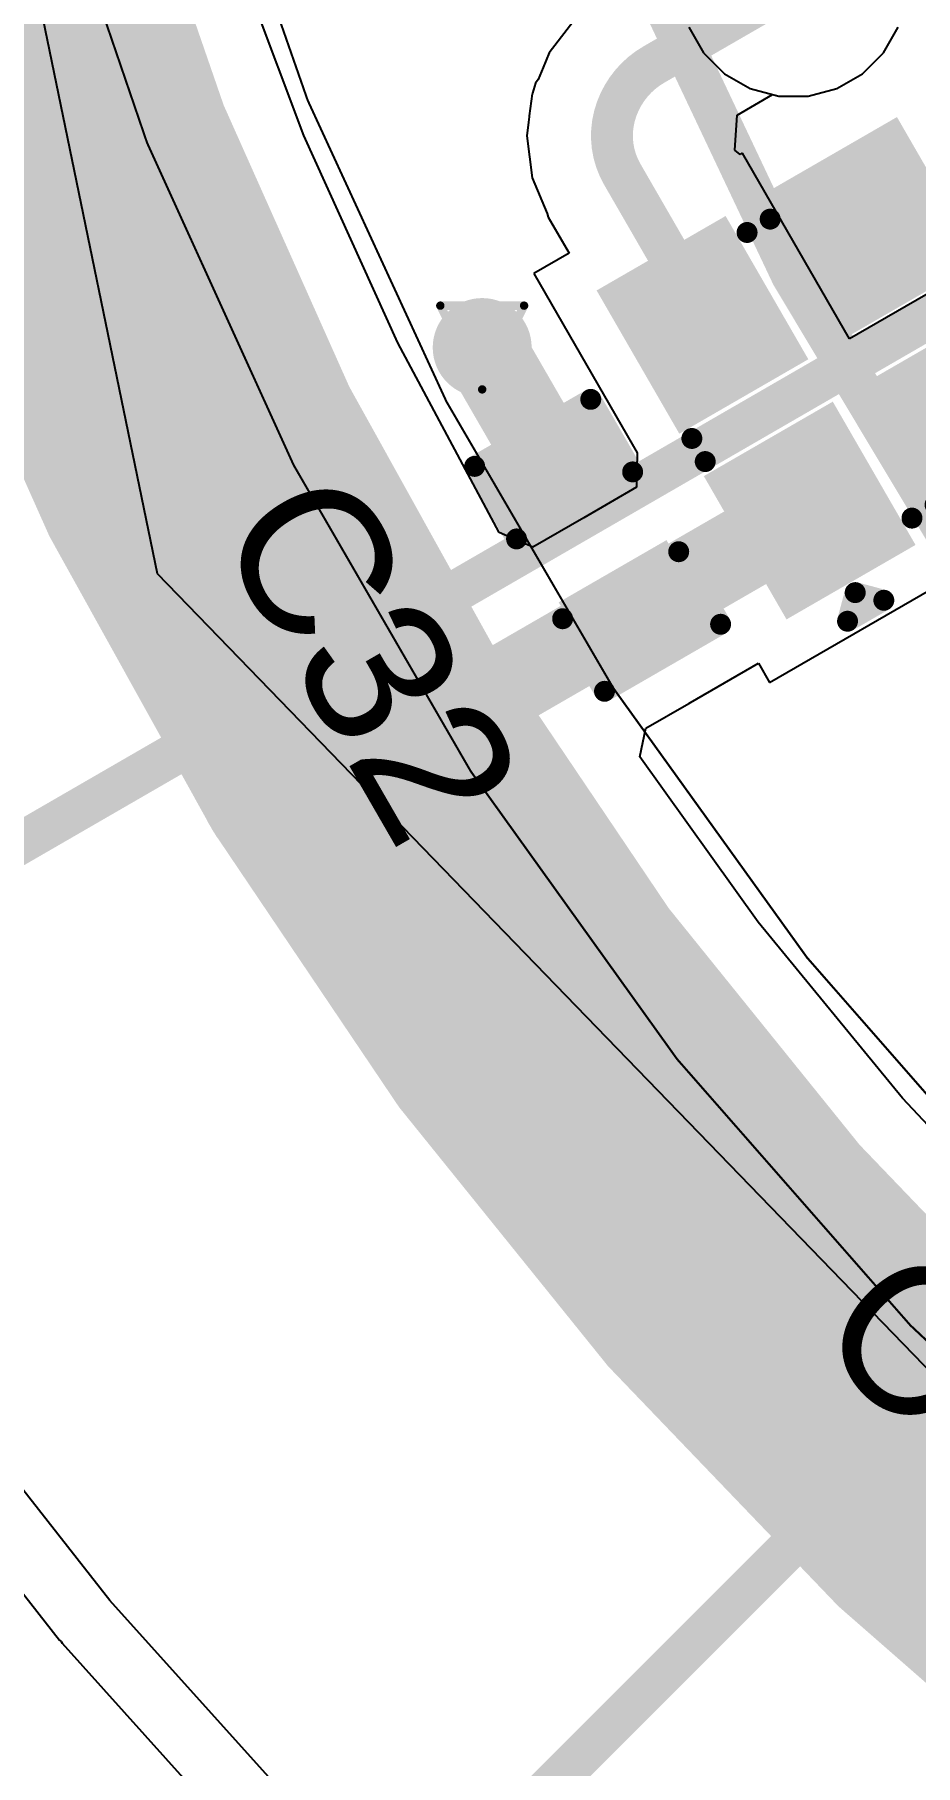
# Model space of a CAD drawing. Header units: inches. Extents: x -0.7 to 8.56, y -0.56 to 6.25.
# Drawn here: x 0.578 to 0.7883, y 0.0626 to 0.4758 of the extents above; entities that cross this region are included whole.
import ezdxf

# ---------------------------------------------------------------- set-up
doc = ezdxf.new("R2010")
doc.units = ezdxf.units.IN
doc.header["$MEASUREMENT"] = 0
for name, color, linetype in [('Bottom Layer', 5, 'Continuous'), ('Dimension', 6, 'Continuous'), ('Drill Drawing', 1, 'Continuous'), ('Fabrication', 76, 'Continuous'), ('Top Layer', 1, 'Continuous'), ('Top Overlay', 2, 'Continuous'), ('Top Paste', 8, 'Continuous'), ('Top Solder', 216, 'Continuous'), ('Via Holes', 16, 'Continuous')]:
    doc.layers.add(name, color=color, linetype=linetype)
doc.styles.add('Arial', font='', dxfattribs={"height": 0.2})
doc.styles.get('Arial').set_extended_font_data('Arial')

# ---------------------------------------------------------------- blocks, each defined once
blk = doc.blocks.new('SK6812_EC20_11')
at = {"layer": 'Top Layer'}
for points in [[(-0.04134, 0.0374), (-0.00984, 0.0374), (-0.00984, 0.00984), (-0.04134, 0.00984)], [(0.00984, 0.0374), (0.04134, 0.0374), (0.04134, 0.00984), (0.00984, 0.00984)], [(-0.04134, -0.00984), (-0.00984, -0.00984), (-0.00984, -0.0374), (-0.04134, -0.0374)], [(0.00984, -0.00984), (0.04134, -0.00984), (0.04134, -0.0374), (0.00984, -0.0374)]]:
    blk.add_hatch(color=1, dxfattribs=at).paths.add_polyline_path(points)
at = {"layer": 'Top Paste'}
for points in [[(-0.04134, 0.0374), (-0.00984, 0.0374), (-0.00984, 0.00984), (-0.04134, 0.00984)], [(0.00984, 0.0374), (0.04134, 0.0374), (0.04134, 0.00984), (0.00984, 0.00984)], [(-0.04134, -0.00984), (-0.00984, -0.00984), (-0.00984, -0.0374), (-0.04134, -0.0374)], [(0.00984, -0.00984), (0.04134, -0.00984), (0.04134, -0.0374), (0.00984, -0.0374)]]:
    blk.add_hatch(color=8, dxfattribs=at).paths.add_polyline_path(points)
at = {"layer": 'Top Solder'}
for points in [[(-0.04534, 0.0414), (-0.00584, 0.0414), (-0.00584, 0.00584), (-0.04534, 0.00584)], [(0.00584, 0.0414), (0.04534, 0.0414), (0.04534, 0.00584), (0.00584, 0.00584)], [(-0.04534, -0.00584), (-0.00584, -0.00584), (-0.00584, -0.0414), (-0.04534, -0.0414)], [(0.00584, -0.00584), (0.04534, -0.00584), (0.04534, -0.0414), (0.00584, -0.0414)]]:
    blk.add_hatch(color=216, dxfattribs=at).paths.add_polyline_path(points)
at = {"layer": 'Top Overlay'}
for points in [[(-0.00337, 0.03937, 0.005, 0.005, 0), (0.003, 0.03937, 0.005, 0.005, 0)], [(-0.03937, -0.00337, 0.005, 0.005, 0), (-0.03937, 0.003, 0.005, 0.005, 0)], [(0.03937, -0.00337, 0.005, 0.005, 0), (0.03937, 0.003, 0.005, 0.005, 0)], [(0.048, -0.024, 0.005, 0.005, 0), (0.053, -0.019, 0.005, 0.005, 0)], [(0.053, -0.029, 0.005, 0.005, 0), (0.053, -0.019, 0.005, 0.005, 0)], [(0.053, -0.029, 0.005, 0.005, 0), (0.048, -0.024, 0.005, 0.005, 0)], [(-0.00337, -0.03937, 0.005, 0.005, 0), (0.003, -0.03937, 0.005, 0.005, 0)]]:
    blk.add_lwpolyline(points, format="xyseb", dxfattribs=at)
for points in [[(-0.00462, 0.03937, 0.0025, 0.0025, 1), (-0.00212, 0.03937, 0.0025, 0.0025, 1)], [(0.00175, 0.03937, 0.0025, 0.0025, 1), (0.00425, 0.03937, 0.0025, 0.0025, 1)], [(-0.04062, 0.003, 0.0025, 0.0025, 1), (-0.03812, 0.003, 0.0025, 0.0025, 1)], [(0.03812, 0.003, 0.0025, 0.0025, 1), (0.04062, 0.003, 0.0025, 0.0025, 1)], [(-0.04062, -0.00337, 0.0025, 0.0025, 1), (-0.03812, -0.00337, 0.0025, 0.0025, 1)], [(0.03812, -0.00337, 0.0025, 0.0025, 1), (0.04062, -0.00337, 0.0025, 0.0025, 1)], [(0.05175, -0.019, 0.0025, 0.0025, 1), (0.05425, -0.019, 0.0025, 0.0025, 1)], [(0.05175, -0.019, 0.0025, 0.0025, 1), (0.05425, -0.019, 0.0025, 0.0025, 1)], [(0.04675, -0.024, 0.0025, 0.0025, 1), (0.04925, -0.024, 0.0025, 0.0025, 1)], [(0.04675, -0.024, 0.0025, 0.0025, 1), (0.04925, -0.024, 0.0025, 0.0025, 1)], [(0.05175, -0.029, 0.0025, 0.0025, 1), (0.05425, -0.029, 0.0025, 0.0025, 1)], [(0.05175, -0.029, 0.0025, 0.0025, 1), (0.05425, -0.029, 0.0025, 0.0025, 1)], [(-0.00462, -0.03937, 0.0025, 0.0025, 1), (-0.00212, -0.03937, 0.0025, 0.0025, 1)], [(0.00175, -0.03937, 0.0025, 0.0025, 1), (0.00425, -0.03937, 0.0025, 0.0025, 1)]]:
    blk.add_lwpolyline(points, format="xyseb", close=True, dxfattribs=at)
blk = doc.blocks.new('C___0402_23')
at = {"layer": 'Top Layer'}
for points in [[(-0.0275, -0.0125), (-0.0275, 0.0125), (-0.0095, 0.0125), (-0.0095, -0.0125)], [(0.0095, -0.0125), (0.0095, 0.0125), (0.0275, 0.0125), (0.0275, -0.0125)]]:
    blk.add_hatch(color=1, dxfattribs=at).paths.add_polyline_path(points)
at = {"layer": 'Top Paste'}
for points in [[(-0.0275, -0.0125), (-0.0275, 0.0125), (-0.0095, 0.0125), (-0.0095, -0.0125)], [(0.0095, -0.0125), (0.0095, 0.0125), (0.0275, 0.0125), (0.0275, -0.0125)]]:
    blk.add_hatch(color=8, dxfattribs=at).paths.add_polyline_path(points)
at = {"layer": 'Top Solder'}
for points in [[(-0.02986, -0.01486), (-0.02986, 0.01486), (-0.00714, 0.01486), (-0.00714, -0.01486)], [(0.00714, -0.01486), (0.00714, 0.01486), (0.02986, 0.01486), (0.02986, -0.01486)]]:
    blk.add_hatch(color=216, dxfattribs=at).paths.add_polyline_path(points)
at = {"layer": 'Top Overlay'}
for points in [[(-0.031, 0.016, 0.005, 0.005, 0), (-0.011, 0.016, 0.005, 0.005, 0)], [(-0.031, -0.016, 0.005, 0.005, 0), (-0.031, 0.016, 0.005, 0.005, 0)], [(0.011, 0.016, 0.005, 0.005, 0), (0.031, 0.016, 0.005, 0.005, 0)], [(0.031, -0.016, 0.005, 0.005, 0), (0.031, 0.016, 0.005, 0.005, 0)], [(-0.031, -0.016, 0.005, 0.005, 0), (-0.011, -0.016, 0.005, 0.005, 0)], [(0.011, -0.016, 0.005, 0.005, 0), (0.031, -0.016, 0.005, 0.005, 0)]]:
    blk.add_lwpolyline(points, format="xyseb", dxfattribs=at)
for points in [[(-0.03225, 0.016, 0.0025, 0.0025, 1), (-0.02975, 0.016, 0.0025, 0.0025, 1)], [(-0.03225, 0.016, 0.0025, 0.0025, 1), (-0.02975, 0.016, 0.0025, 0.0025, 1)], [(-0.01225, 0.016, 0.0025, 0.0025, 1), (-0.00975, 0.016, 0.0025, 0.0025, 1)], [(0.00975, 0.016, 0.0025, 0.0025, 1), (0.01225, 0.016, 0.0025, 0.0025, 1)], [(0.02975, 0.016, 0.0025, 0.0025, 1), (0.03225, 0.016, 0.0025, 0.0025, 1)], [(0.02975, 0.016, 0.0025, 0.0025, 1), (0.03225, 0.016, 0.0025, 0.0025, 1)], [(-0.03225, -0.016, 0.0025, 0.0025, 1), (-0.02975, -0.016, 0.0025, 0.0025, 1)], [(-0.03225, -0.016, 0.0025, 0.0025, 1), (-0.02975, -0.016, 0.0025, 0.0025, 1)], [(-0.01225, -0.016, 0.0025, 0.0025, 1), (-0.00975, -0.016, 0.0025, 0.0025, 1)], [(0.00975, -0.016, 0.0025, 0.0025, 1), (0.01225, -0.016, 0.0025, 0.0025, 1)], [(0.02975, -0.016, 0.0025, 0.0025, 1), (0.03225, -0.016, 0.0025, 0.0025, 1)], [(0.02975, -0.016, 0.0025, 0.0025, 1), (0.03225, -0.016, 0.0025, 0.0025, 1)]]:
    blk.add_lwpolyline(points, format="xyseb", close=True, dxfattribs=at)

msp = doc.modelspace()

# ---------------------------------------------------------------- hatches: boundary and pattern name
at = {"layer": 'Bottom Layer'}
h = msp.add_hatch(color=5, dxfattribs=at)
edge = h.paths.add_edge_path()
edge.add_arc((0.68489, 0.40113), 0.01181, 0, 360)
at = {"layer": 'Top Layer'}
h = msp.add_hatch(color=1, dxfattribs=at)
edge = h.paths.add_edge_path()
edge.add_arc((0.68489, 0.40113), 0.01181, 0, 360)
at = {"layer": 'Via Holes'}
h = msp.add_hatch(color=7, dxfattribs=at)
edge = h.paths.add_edge_path()
edge.add_arc((0.68489, 0.40113), 0.00591, 0, 360)

# ---------------------------------------------------------------- linework, layer by layer
at = {"layer": 'Bottom Layer'}
for p, q in [((0.73422, 0.47759), (0.73775, 0.47147)), ((0.78066, 0.47147), (0.78419, 0.47759)), ((0.73775, 0.47147), (0.74274, 0.46648)), ((0.77567, 0.46648), (0.78066, 0.47147)), ((0.74274, 0.46648), (0.74886, 0.46295)), ((0.74886, 0.46295), (0.75568, 0.46113)), ((0.76274, 0.46113), (0.76955, 0.46295)), ((0.76955, 0.46295), (0.77567, 0.46648)), ((0.75568, 0.46113), (0.76274, 0.46113))]:
    msp.add_line(p, q, dxfattribs=at)
at = {"layer": 'Dimension'}
for points in [[(2.29567, 0.76642, 0.01, 0.01, 1), (0.52402, 0.76642, 0.01, 0.01, 1)], [(2.14804, 0.76641, 0.01, 0.01, 1), (0.67167, 0.76641, 0.01, 0.01, 1)]]:
    msp.add_lwpolyline(points, format="xyseb", close=True, dxfattribs=at)
for points in [[(0.65566, 0.0121, 0.01, 0.01, 0), (2.07544, 1.43188, 0.01, 0.01, 0)], [(0.45319, 0.2126, 0.01, 0.01, 0), (2.37424, 1.3232, 0.01, 0.01, 0)]]:
    msp.add_lwpolyline(points, format="xyseb", dxfattribs=at)
at = {"layer": 'Drill Drawing'}
for points in [[(0.67489, 0.41113, 0.002, 0.002, 0), (0.69489, 0.41113, 0.002, 0.002, 0)], [(0.67489, 0.41113, 0.002, 0.002, 0), (0.68489, 0.39113, 0.002, 0.002, 0)], [(0.68489, 0.39113, 0.002, 0.002, 0), (0.69489, 0.41113, 0.002, 0.002, 0)]]:
    msp.add_lwpolyline(points, format="xyseb", dxfattribs=at)
for points in [[(0.67439, 0.41113, 0.001, 0.001, 1), (0.67539, 0.41113, 0.001, 0.001, 1)], [(0.67439, 0.41113, 0.001, 0.001, 1), (0.67539, 0.41113, 0.001, 0.001, 1)], [(0.69439, 0.41113, 0.001, 0.001, 1), (0.69539, 0.41113, 0.001, 0.001, 1)], [(0.69439, 0.41113, 0.001, 0.001, 1), (0.69539, 0.41113, 0.001, 0.001, 1)], [(0.68439, 0.39113, 0.001, 0.001, 1), (0.68539, 0.39113, 0.001, 0.001, 1)], [(0.68439, 0.39113, 0.001, 0.001, 1), (0.68539, 0.39113, 0.001, 0.001, 1)]]:
    msp.add_lwpolyline(points, format="xyseb", close=True, dxfattribs=at)
at = {"layer": 'Fabrication'}
for points in [[(2.09423, 1.23357, 0.0005, 0.0005, -1.1671), (0.61713, 0.53492, 0.0005, 0.0005, 0)], [(2.09423, 1.23357, 0.0005, 0.0005, -1.1671), (0.61713, 0.53492, 0.0005, 0.0005, 0)], [(2.09423, 1.23357, 0.0005, 0.0005, -1.1671), (0.61713, 0.53492, 0.0005, 0.0005, 0)], [(2.09423, 1.23357, 0.0005, 0.0005, -1.1671), (0.61713, 0.53492, 0.0005, 0.0005, 0)], [(2.14611, 1.22592, 0.0005, 0.0005, -1.205705), (0.55817, 0.6122, 0.0005, 0.0005, 0)], [(2.14611, 1.22592, 0.0005, 0.0005, -1.205705), (0.55817, 0.6122, 0.0005, 0.0005, 0)]]:
    msp.add_lwpolyline(points, format="xyseb", dxfattribs=at)
at = {"layer": 'Top Layer'}
for p, q in [((0.52417, 0.74978), (0.60732, 0.34716)), ((0.64234, 0.45175), (0.62549, 0.49653)), ((0.70731, 0.47988), (0.70088, 0.4715)), ((0.78066, 0.47147), (0.78419, 0.47759)), ((0.70088, 0.4715), (0.69942, 0.46797)), ((0.77567, 0.46648), (0.78066, 0.47147)), ((0.69942, 0.46797), (0.69825, 0.46516)), ((0.69764, 0.46424), (0.69689, 0.46186)), ((0.69825, 0.46516), (0.69764, 0.46424)), ((0.76274, 0.46113), (0.76955, 0.46295)), ((0.76955, 0.46295), (0.77567, 0.46648)), ((0.69684, 0.46166), (0.69609, 0.45644)), ((0.69684, 0.46174), (0.69683, 0.46167)), ((0.69683, 0.46167), (0.69683, 0.46167)), ((0.69683, 0.46167), (0.69684, 0.46166)), ((0.69689, 0.46186), (0.69684, 0.46174)), ((0.74576, 0.45663), (0.75422, 0.46152)), ((0.75422, 0.46152), (0.75568, 0.46113)), ((0.75568, 0.46113), (0.76274, 0.46113)), ((0.69595, 0.45491), (0.69553, 0.4517)), ((0.69613, 0.45624), (0.69595, 0.45491)), ((0.69609, 0.45644), (0.69613, 0.45624)), ((0.74521, 0.44823), (0.74576, 0.45663)), ((0.66478, 0.40223), (0.64234, 0.45175)), ((0.69553, 0.4517), (0.69685, 0.44167)), ((0.74648, 0.44725), (0.74521, 0.44823)), ((0.74703, 0.44756), (0.74648, 0.44725)), ((0.77262, 0.40324), (0.74703, 0.44756)), ((0.69685, 0.44167), (0.70038, 0.43315)), ((0.70038, 0.43315), (0.70067, 0.43229)), ((0.70067, 0.43229), (0.70565, 0.42367)), ((0.81353, 0.42686), (0.77262, 0.40324)), ((0.70565, 0.42367), (0.69718, 0.41878)), ((0.69718, 0.41878), (0.71951, 0.38011)), ((0.68898, 0.35695), (0.66478, 0.40223)), ((0.71951, 0.38011), (0.7219, 0.37597)), ((0.7219, 0.37597), (0.72176, 0.3678)), ((0.72176, 0.3678), (0.70913, 0.36051)), ((0.70913, 0.36051), (0.69698, 0.3535)), ((0.70913, 0.36051), (0.70913, 0.36051)), ((0.70913, 0.36051), (0.70913, 0.36051)), ((0.69698, 0.3535), (0.68898, 0.35695)), ((0.60732, 0.34716), (0.94232, 0.00116)), ((0.75352, 0.3212), (0.7973, 0.34648)), ((0.73462, 0.31636), (0.75089, 0.32576)), ((0.75089, 0.32576), (0.75352, 0.3212)), ((0.72399, 0.31022), (0.73425, 0.31615)), ((0.73425, 0.31615), (0.73462, 0.31636)), ((0.73425, 0.31615), (0.73425, 0.31615)), ((0.73425, 0.31615), (0.73425, 0.31615)), ((0.72251, 0.30338), (0.72399, 0.31022)), ((0.75078, 0.26393), (0.72251, 0.30338)), ((0.78527, 0.2219), (0.75078, 0.26393)), ((0.81922, 0.18565), (0.78527, 0.2219)), ((0.59602, 0.102), (0.55839, 0.14983)), ((0.54637, 0.14038), (0.584, 0.09254)), ((0.6367, 0.05673), (0.59602, 0.102)), ((0.584, 0.09254), (0.58439, 0.09221)), ((0.58439, 0.09221), (0.58465, 0.09178)), ((0.58465, 0.09178), (0.62532, 0.04651))]:
    msp.add_line(p, q, dxfattribs=at)
for points in [[(0.65476, 0.30654, 0.08, 0.08, -0.065353), (0.56081, 0.51712, 0.08, 0.08, 0)], [(0.72596, 0.46874, 0.01, 0.01, 0), (0.75921, 0.48794, 0.01, 0.01, 0)], [(0.71648, 0.45644, 0.01, 0.01, -0.200714), (0.72596, 0.46874, 0.01, 0.01, 0)], [(0.71833, 0.44249, 0.01, 0.01, -0.198466), (0.71648, 0.45644, 0.01, 0.01, 0)], [(0.71833, 0.44249, 0.01, 0.01, 0), (0.73753, 0.40924, 0.01, 0.01, 0)], [(0.68624, 0.3993, 0.02, 0.02, 0), (0.7012, 0.37339, 0.02, 0.02, 0)], [(0.72187, 0.33844, 0.02, 0.02, 0), (0.76307, 0.36222, 0.02, 0.02, 0)], [(0.6605, 0.303, 0.02, 0.02, 0), (0.72151, 0.33823, 0.02, 0.02, 0)], [(0.72151, 0.33823, 0.02, 0.02, 0), (0.72187, 0.33844, 0.02, 0.02, 0)], [(0.79756, 0.12955, 0.08, 0.08, -0.064449), (0.65476, 0.30654, 0.08, 0.08, 0)], [(0.65476, 0.30654, 0.02, 0.02, 0), (0.65544, 0.30694, 0.02, 0.02, 0)], [(0.98682, -0.00861, 0.08, 0.08, -0.066424), (0.79756, 0.12955, 0.08, 0.08, 0)]]:
    msp.add_lwpolyline(points, format="xyseb", dxfattribs=at)
for points in [[(0.72346, 0.46874, 0.005, 0.005, 1), (0.72846, 0.46874, 0.005, 0.005, 1)], [(0.72346, 0.46874, 0.005, 0.005, 1), (0.72846, 0.46874, 0.005, 0.005, 1)], [(0.71398, 0.45644, 0.005, 0.005, 1), (0.71898, 0.45644, 0.005, 0.005, 1)], [(0.71398, 0.45644, 0.005, 0.005, 1), (0.71898, 0.45644, 0.005, 0.005, 1)], [(0.71583, 0.44249, 0.005, 0.005, 1), (0.72083, 0.44249, 0.005, 0.005, 1)], [(0.71583, 0.44249, 0.005, 0.005, 1), (0.72083, 0.44249, 0.005, 0.005, 1)], [(0.73503, 0.40924, 0.005, 0.005, 1), (0.74003, 0.40924, 0.005, 0.005, 1)], [(0.68124, 0.3993, 0.01, 0.01, 1), (0.69124, 0.3993, 0.01, 0.01, 1)], [(0.6962, 0.37339, 0.01, 0.01, 1), (0.7062, 0.37339, 0.01, 0.01, 1)], [(0.75807, 0.36222, 0.01, 0.01, 1), (0.76807, 0.36222, 0.01, 0.01, 1)], [(0.71651, 0.33823, 0.01, 0.01, 1), (0.72651, 0.33823, 0.01, 0.01, 1)], [(0.71651, 0.33823, 0.01, 0.01, 1), (0.72651, 0.33823, 0.01, 0.01, 1)], [(0.71687, 0.33844, 0.01, 0.01, 1), (0.72687, 0.33844, 0.01, 0.01, 1)], [(0.71687, 0.33844, 0.01, 0.01, 1), (0.72687, 0.33844, 0.01, 0.01, 1)], [(0.63476, 0.30654, 0.04, 0.04, 1), (0.67476, 0.30654, 0.04, 0.04, 1)], [(0.63476, 0.30654, 0.04, 0.04, 1), (0.67476, 0.30654, 0.04, 0.04, 1)], [(0.64976, 0.30654, 0.01, 0.01, 1), (0.65976, 0.30654, 0.01, 0.01, 1)], [(0.65044, 0.30694, 0.01, 0.01, 1), (0.66044, 0.30694, 0.01, 0.01, 1)], [(0.6555, 0.303, 0.01, 0.01, 1), (0.6655, 0.303, 0.01, 0.01, 1)], [(0.77756, 0.12955, 0.04, 0.04, 1), (0.81756, 0.12955, 0.04, 0.04, 1)], [(0.77756, 0.12955, 0.04, 0.04, 1), (0.81756, 0.12955, 0.04, 0.04, 1)]]:
    msp.add_lwpolyline(points, format="xyseb", close=True, dxfattribs=at)

# ---------------------------------------------------------------- block references
at = {"rotation": 300.0000000000001}
for name, p in [('SK6812_EC20_11', (0.77073, 0.39619)), ('C___0402_23', (0.71245, 0.35391))]:
    msp.add_blockref(name, p, dxfattribs=at)

# ---------------------------------------------------------------- texts
at = {"layer": 'Top Overlay', "style": 'Arial'}
for s, rotation, p in [('C32', 300, (0.62072, 0.35743)), ('C31', 315, (0.76296, 0.16487))]:
    msp.add_text(s, height=0.035, rotation=rotation, dxfattribs=at).set_placement(p)

doc.saveas('drawing.dxf')
